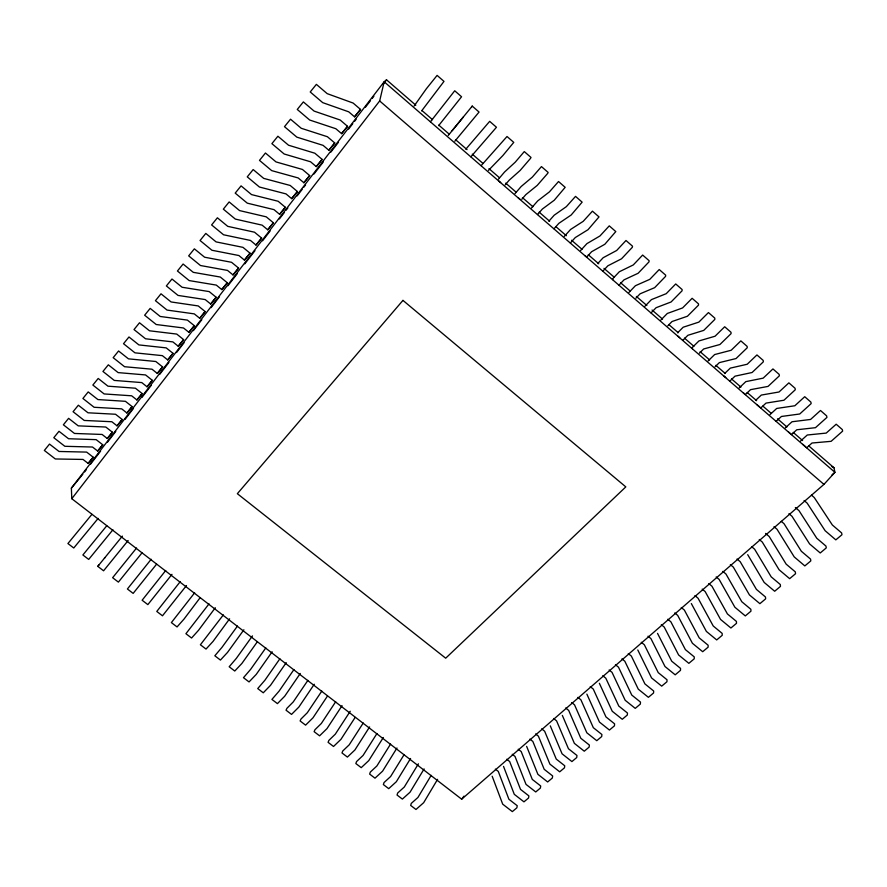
<?xml version="1.0" encoding="UTF-8"?>
<svg xmlns="http://www.w3.org/2000/svg" width="887" height="887" viewBox="0 0 887 887"><rect width="100%" height="100%" fill="white"/><g stroke="black" fill="none" stroke-linecap="round" stroke-linejoin="round"><path stroke-width="1.33" d="M692.403 348.691L692.425 347.36L698.956 340.93L715.055 336.228L724.69 326.76L731.01 332.281L731.088 333.623L719.922 344.511L703.668 348.979L699.399 353.17M612.729 279.66L612.961 278.496L619.314 271.766L633.263 264.958L642.654 255.057L649.129 260.711L648.996 261.876L638.119 273.274L624.016 279.849L619.015 285.104M808.877 445.995L833.968 467.748L834.922 472.327L823.945 484.391L461.672 799.187L71.792 498.705L379.669 100.952L384.16 81.77L386.532 79.819L415.803 105.198M437.59 779.329L423.676 802.68L415.981 809.487L410.681 805.44L411.291 803.378L417.932 797.468L431.171 775.371M424.097 768.929L410.027 792.224L402.376 799.087L397.054 795.029L397.686 792.989L404.295 787.024L418.398 763.818M410.559 758.496L396.323 781.735L388.717 788.654L383.372 784.574L384.038 782.545L390.613 776.535L404.162 754.549M396.966 748.007L382.563 771.191L375.001 778.176L369.635 774.074L370.334 772.067L376.864 766.002L390.568 744.071M383.317 737.496L368.759 760.614L361.231 767.654L355.842 763.541L356.563 761.556L363.071 755.436L376.931 733.56M481.153 165.658L507.02 136.498L513.761 142.386L502.885 155.524L488.482 170.371M369.613 726.93L354.889 749.992L347.405 757.088L341.994 752.952L342.748 750.99L349.212 744.825L363.238 723.005M355.11 717.472L340.963 739.326L333.523 746.477L328.09 742.33L328.877 740.379L335.308 734.17L350.232 711.263M342.049 705.675L326.981 728.615L319.586 735.833L314.131 731.664L314.952 729.735L321.338 723.47L335.674 701.761M327.414 696.129L312.945 717.871L305.594 725.145L300.116 720.954L300.97 719.047L307.312 712.727L321.815 691.084M314.253 684.254L298.852 707.072L291.535 714.401L286.046 710.21L286.922 708.314L293.231 701.95L307.9 680.351M300.272 673.477L284.694 696.228L277.431 703.624L271.91 699.411L279.095 691.117L293.919 669.585M286.235 662.656L270.491 685.352L263.262 692.802L257.729 688.567L264.903 680.24L279.893 658.764M272.143 651.79L256.221 674.419L249.047 681.937L243.481 677.69L250.655 669.33L265.812 647.909M257.319 641.822L241.896 663.443L234.767 671.027L229.179 666.758L236.341 658.365L252.473 635.89M243.892 629.781L227.504 652.433L220.431 660.072L214.82 655.781L221.972 647.355L237.461 626.067M229.622 618.793L213.068 641.368L206.028 649.073L200.395 644.771L223.347 614.891M215.297 607.75L198.555 630.258L191.57 638.03L185.915 633.706L209.022 603.859M461.672 799.187L463.968 796.138M200.118 597.727L183.997 619.104L177.056 626.932L171.379 622.596L194.652 592.782M186.481 585.531L162.487 615.8L156.777 611.442L180.227 581.65M88.157 463.424L93.202 457.204L86.649 452.093L59.03 451.472L49.506 444.088L44.35 450.452L55.338 458.967L83.023 459.433L88.157 463.424L93.202 457.204M97.67 451.051L102.748 444.786L96.162 439.642L68.565 438.743L58.997 431.293L53.808 437.712L64.851 446.294L92.503 447.026L97.67 451.051L102.748 444.786M107.294 438.522L112.405 432.213L105.786 427.024L78.233 425.86L68.609 418.342L63.376 424.795L74.475 433.455L102.105 434.453L107.294 438.522L112.405 432.213M117.051 425.827L122.195 419.484L115.543 414.251L88.013 412.799L78.344 405.215L73.078 411.712L84.232 420.449L111.84 421.735L117.051 425.827L122.195 419.484M126.919 412.987L132.108 406.59L125.422 401.312L97.925 399.571L88.201 391.921L82.912 398.474L94.122 407.277L121.685 408.852L126.919 412.987L132.108 406.59M136.92 399.97L142.142 393.54L135.423 388.207L107.97 386.178L98.202 378.461L92.858 385.047L104.134 393.939L131.653 395.802L136.92 399.97L142.142 393.54M147.054 386.787L152.309 380.312L145.557 374.935L118.137 372.607L108.325 364.812L102.947 371.453L114.279 380.423L141.765 382.585L147.054 386.787L152.309 380.312M157.309 373.438L162.598 366.919L155.813 361.497L128.449 358.847L118.581 350.986L113.17 357.672L124.557 366.719L151.999 369.203L157.309 373.438L162.598 366.919M167.71 359.911L173.032 353.348L166.213 347.881L138.893 344.91L128.97 336.982L123.526 343.712L134.968 352.838L162.365 355.643L167.71 359.911L173.032 353.348M178.232 346.218L183.598 339.599L176.746 334.077L149.482 330.784L139.503 322.779L134.015 329.565L145.523 338.779L172.865 341.894L178.232 346.218L183.598 339.599M188.909 332.337L194.308 325.673L187.412 320.107L160.203 316.471L150.18 308.388L144.648 315.218L156.212 324.52L183.509 327.979L188.909 332.337L194.308 325.673M199.719 318.267L205.152 311.559L198.233 305.937L171.08 301.957L161.002 293.808L155.436 300.682L167.055 310.073L194.286 313.876L199.719 318.267L205.152 311.559M210.674 304.019L216.151 297.256L209.188 291.59L182.101 287.255L171.967 279.017L166.368 285.947L178.054 295.426L205.219 299.573L210.674 304.019L216.151 297.256M221.772 289.572L227.294 282.765L220.298 277.043L193.277 272.342L183.088 264.027L177.444 271.012L189.186 280.58L216.295 285.093L221.772 289.572L227.294 282.765M233.026 274.926L238.581 268.074L231.551 262.297L204.609 257.219L194.364 248.837L188.676 255.866L200.484 265.523L227.515 270.413L233.026 274.926L238.581 268.074M244.435 260.091L250.034 253.183L242.96 247.351L216.095 241.896L205.795 233.425L200.063 240.51L211.938 250.256L238.891 255.523L244.435 260.091L250.034 253.183M255.999 245.045L261.632 238.093L254.525 232.206L227.737 226.351L217.393 217.792L211.616 224.932L223.557 234.778L250.433 240.432L255.999 245.045L261.632 238.093M267.719 229.788L273.396 222.781L266.255 216.838L239.557 210.585L229.145 201.948L223.336 209.144L235.332 219.089L262.12 225.143L267.719 229.788L273.396 222.781M279.605 214.321L285.326 207.27L278.141 201.26L251.542 194.597L241.076 185.871L235.21 193.122L247.285 203.156L273.983 209.631L279.605 214.321L285.326 207.27M291.657 198.644L297.422 191.537L290.204 185.472L263.694 178.376L253.172 169.561L247.262 176.868L259.403 187.013L286.002 193.898L291.657 198.644L297.422 191.537M303.875 182.733L309.685 175.571L302.434 169.45L276.023 161.922L265.446 153.019L259.492 160.381L271.699 170.626L298.198 177.954L303.875 182.733L309.685 175.571M316.271 166.612L322.125 159.394L314.83 153.207L288.541 145.224L277.897 136.232L271.899 143.65L284.173 154.005L310.561 161.778L316.271 166.612L322.125 159.394M328.844 150.247L334.743 142.973L327.414 136.731L301.236 128.282L290.537 119.202L284.494 126.675L296.823 137.13L323.101 145.368L328.844 150.247L334.743 142.973M341.606 133.649L347.549 126.32L340.176 120.022L314.109 111.097L303.365 101.916L297.267 109.456L309.674 120.022L335.829 128.715L341.606 133.649L347.549 126.32M354.545 116.818L360.532 109.423L353.126 103.058L327.192 93.645L316.371 84.376L310.228 91.971L322.713 102.648L348.735 111.829L354.545 116.818L360.532 109.423M71.792 498.705L71.37 488.16L384.16 81.77L834.922 472.327L832.039 474.822M82.89 474.135L71.37 488.16M84.575 471.951L86.261 469.755M90.474 464.278L100.597 451.139M107.349 442.369L115.776 431.426M125.056 419.374L133.493 408.419M141.931 397.465L151.211 385.413M159.638 374.469L168.918 362.417M176.513 352.56L184.108 342.704M193.377 330.651L201.815 319.697M211.095 307.645L219.532 296.69M227.959 285.747L237.239 273.695M244.834 263.838L254.957 250.688M262.541 240.832L270.136 230.975M279.416 218.923L284.472 212.359M286.168 210.164L287.854 207.968M297.123 195.927L302.19 189.352M303.875 187.157L305.56 184.973M313.998 174.018L323.278 161.966M330.862 152.109L338.457 142.253M348.58 129.114L352.793 123.637M354.49 121.441L356.175 119.246M365.455 107.205L370.511 100.63M372.196 98.435L373.882 96.251M383.162 84.198L386.532 79.819M171.978 574.355L147.852 604.612L142.12 600.244L165.736 570.485M156.589 564.187L133.15 593.392L127.406 588.99L151.178 559.265M414.162 105.963L426.303 88.833L437.103 75.384L443.988 81.393L421.635 110.886M141.964 552.911L118.392 582.116L112.627 577.703L136.565 548.011M430.461 121.73L454.721 90.773L461.562 96.761L438.633 125.621M471.618 106.872L472.239 106.096L479.058 112.05L454.831 141.199M128.127 540.538L103.579 570.796L97.781 566.361L99.1 564.731M104.455 558.178L122.384 536.114M448.223 135.478L463.402 116.951M472.239 106.096L452.137 130.677M97.781 566.361L104.877 557.657M112.915 529.783L88.7 559.42L82.879 554.974L106.762 525.78M465.819 149.182L489.679 121.342L496.454 127.262L470.908 156.777M98.147 518.396L73.754 548L67.911 543.543L91.926 514.349M498.416 179.218L504.515 172.056L515.269 162.144L524.284 151.588L530.991 157.442L530.537 158.352L520.092 170.504L509.193 180.194L505.191 184.851M515.014 193.61L521.157 186.514L532.377 177.056L541.458 166.59L548.122 172.422L547.711 173.364L537.212 185.405L525.836 194.641L521.811 199.265M531.546 207.935L537.722 200.894L549.408 191.891L558.533 181.525L565.174 187.323L554.242 200.24L542.4 209.01L537.544 214.51M548.876 221.185L554.198 215.208L566.349 206.649L575.53 196.382L582.138 202.147L571.184 214.998L558.888 223.313L553.998 228.768M564.343 236.363L570.596 229.456L583.202 221.34L592.438 211.161L599.013 216.905L588.048 229.678L575.286 237.55L570.374 242.96M580.63 250.478L586.917 243.626L599.978 235.953L609.269 225.863L615.8 231.585L604.823 244.28L591.607 251.72L586.662 257.075L584.855 255.5M597.738 263.55L603.16 257.729L616.665 250.489L626 240.499L632.509 246.187L632.331 247.307L621.51 258.816L607.85 265.812L602.883 271.123M629.005 292.4L635.402 285.725L649.783 279.361L659.229 269.537L665.671 275.17L665.583 276.367L654.65 287.665L640.104 293.808L635.912 298.154M644.971 306.237L651.402 299.629L666.226 293.675L675.717 283.951L682.125 289.55L682.081 290.792L671.082 301.979L656.114 307.7L651.058 312.867M660.87 320.019L667.323 313.455L682.58 307.933L692.126 298.298L698.501 303.864L698.501 305.139L687.447 316.227L672.036 321.526L667.811 325.795M677.613 332.791L683.178 327.225L698.856 322.114L708.447 312.568L714.8 318.111L714.833 319.409L703.724 330.407L687.891 335.286L682.79 340.364M708.092 360.942L714.645 354.556L731.165 350.265L740.856 340.885L747.142 346.385L747.264 347.748L736.044 358.548L719.368 362.606L715.077 366.763M724.624 373.549L730.278 368.127L747.209 364.247L756.944 354.944L763.197 360.41L763.352 361.818L752.087 372.507L735.001 376.166L729.824 381.111M739.204 387.907L745.823 381.632L763.164 378.15L772.943 368.937L779.163 374.381L779.374 375.811L768.042 386.41L750.546 389.659L745.346 394.56L743.328 392.819M755.591 400.403L761.301 395.07L779.041 391.987L788.876 382.862L795.062 388.273L795.306 389.737L783.931 400.237L766.024 403.097L760.802 407.953M770.016 414.606L776.702 408.452L794.841 405.758L804.72 396.711L810.884 402.099L811.161 403.596L799.73 413.996L781.436 416.469L776.18 421.281M785.317 427.867L792.024 421.757L810.574 419.451L820.486 410.493L826.617 415.859L826.95 417.389L815.463 427.689L796.77 429.774L791.492 434.541L788.51 431.958M800.54 441.061L807.281 435.007L826.218 433.089L836.186 424.219L842.284 429.541L842.65 431.115L831.119 441.327L812.026 443.012L806.726 447.747M831.707 466.451L833.968 467.748M495.356 769.129L498.283 771.402L508.894 799.242L517.243 805.729L516.855 807.824L512.331 811.616L502.696 804.154L492.174 776.236M506.732 759.239L509.67 761.534L520.525 789.386L528.907 795.916L528.541 798.012L523.962 801.848L514.283 794.32L503.528 766.401M518.241 749.238L521.19 751.544L532.289 779.407L540.715 785.993L540.371 788.077L535.737 791.958L526.013 784.374L515.014 756.434L512.242 754.272M529.894 739.115L532.843 741.443L544.197 769.306L552.656 775.948L552.335 778.021L547.656 781.957L537.888 774.307L526.634 746.366M541.669 728.87L544.64 731.21L556.249 759.084L564.753 765.78L564.454 767.843L559.708 771.823L549.907 764.117L538.398 736.166L535.604 733.959M553.599 718.503L556.581 720.865L568.456 748.739L576.982 755.491L576.716 757.542L571.915 761.578L562.07 753.806L550.295 725.843M571.705 702.571L574.532 704.821L586.839 732.795L596.774 740.689L601.696 736.554L601.918 734.525L593.314 727.673L580.896 699.788L577.892 697.382M565.673 708.003L568.667 710.387L580.808 738.272L589.378 745.069L589.134 747.109L584.267 751.2L574.377 743.361L562.336 715.399M590.254 686.627L593.27 689.055L605.965 716.929L614.613 723.847L614.425 725.865L609.436 730.045L599.468 722.085L586.872 694.122M602.772 675.75L605.81 678.189L618.793 706.063L627.475 713.037L627.309 715.044L622.264 719.279L612.241 711.252L599.368 683.289M615.456 664.729L618.494 667.19L631.766 695.064L640.492 702.083L640.347 704.078L635.247 708.369L625.18 700.275L612.019 672.324L609.147 670.007M628.284 653.575L631.344 656.058L644.916 683.91L653.675 691.006L653.564 692.98L648.397 697.326L638.285 689.166L624.825 661.214L621.942 658.886M648.02 636.212L650.925 638.585L664.995 666.514L675.195 674.819L680.495 670.361L680.551 668.399L671.714 661.192L657.522 633.362M641.279 642.277L644.35 644.771L658.232 672.623L667.024 679.775L666.946 681.748L661.702 686.139L651.557 677.912L637.786 649.971M661.303 624.67L664.219 627.054L678.61 654.961L688.855 663.343L694.233 658.819L694.244 656.879L685.374 649.606L670.86 621.787L667.767 619.248M681.271 607.506L684.376 610.079L699.211 637.875L708.114 645.215L708.136 647.144L702.692 651.712L692.403 643.263L677.69 615.378L674.763 612.961M694.942 595.62L698.058 598.215L713.226 625.989L722.173 633.396L722.229 635.303L716.707 639.937L706.385 631.422L691.328 603.548M702.205 589.112L705.154 591.562L720.543 619.414L730.91 628.007L736.509 623.317L736.421 621.421L727.429 613.948L711.928 586.196L708.791 583.591M716.186 576.949L719.146 579.422L734.891 607.24L745.302 615.922L750.967 611.154L750.846 609.28L741.82 601.752L725.965 574.022L722.816 571.383M737.03 559.032L740.202 561.693L756.411 589.378L765.47 596.984L765.636 598.847L759.893 603.67L749.426 594.911L733.338 567.126L730.356 564.631M759.261 539.496L762.266 542.035L779.096 569.753L789.652 578.668L795.55 573.712L795.317 571.882L786.17 564.154L769.217 536.524L765.57 533.431M751.888 546.891L754.615 549.197L771.191 576.849L780.294 584.522L780.493 586.362L774.673 591.252L764.162 582.415L747.708 554.663M781.281 521.356L784.03 523.696L801.349 551.27L810.541 559.087L810.818 560.894L804.831 565.917L794.231 556.914L777.023 529.24L774.007 526.678M788.953 513.684L791.98 516.267L809.576 543.908L820.231 552.978L826.285 547.889L825.974 546.104L816.75 538.221L799.032 510.69L795.351 507.541M811.461 495.123L814.244 497.507L832.35 524.993L841.63 532.943L841.974 534.717L835.831 539.873L825.132 530.714L807.148 503.129L804.099 500.512M379.669 100.952L823.945 484.391M422.079 110.631L432.534 119.701M438.81 125.134L449.265 134.203M455.53 139.636L467.039 149.615M472.261 154.138L482.716 163.208M488.992 168.641L499.436 177.71M505.712 183.143L516.167 192.213M522.443 197.646L532.899 206.715M539.163 212.148L549.618 221.218M555.894 226.651L566.349 235.72M571.572 240.244L582.027 249.314M588.303 254.746L598.758 263.816M603.98 268.351L614.436 277.409M620.712 282.842L630.114 291.003M636.389 296.446L646.845 305.505M652.067 310.04L662.522 319.098M668.798 324.542L678.211 332.703M684.476 338.135L693.889 346.296M700.165 351.729L709.567 359.889M715.842 365.333L725.244 373.482M731.52 378.926L740.933 387.087M747.198 392.52L756.611 400.68M762.887 406.113L771.246 413.364M777.522 418.808L786.924 426.957M793.2 432.401L802.613 440.562M498.816 180.959L500.667 182.567M518.23 197.779L520.081 199.387M677.657 335.907L679.708 337.692M723.748 375.844L725.766 377.596M756.788 404.472L759.793 407.089M802.768 444.32L805.74 446.893M402.953 300.383L237.35 493.693L445.695 658.198L625.812 486.885L402.953 300.383"/></g></svg>
